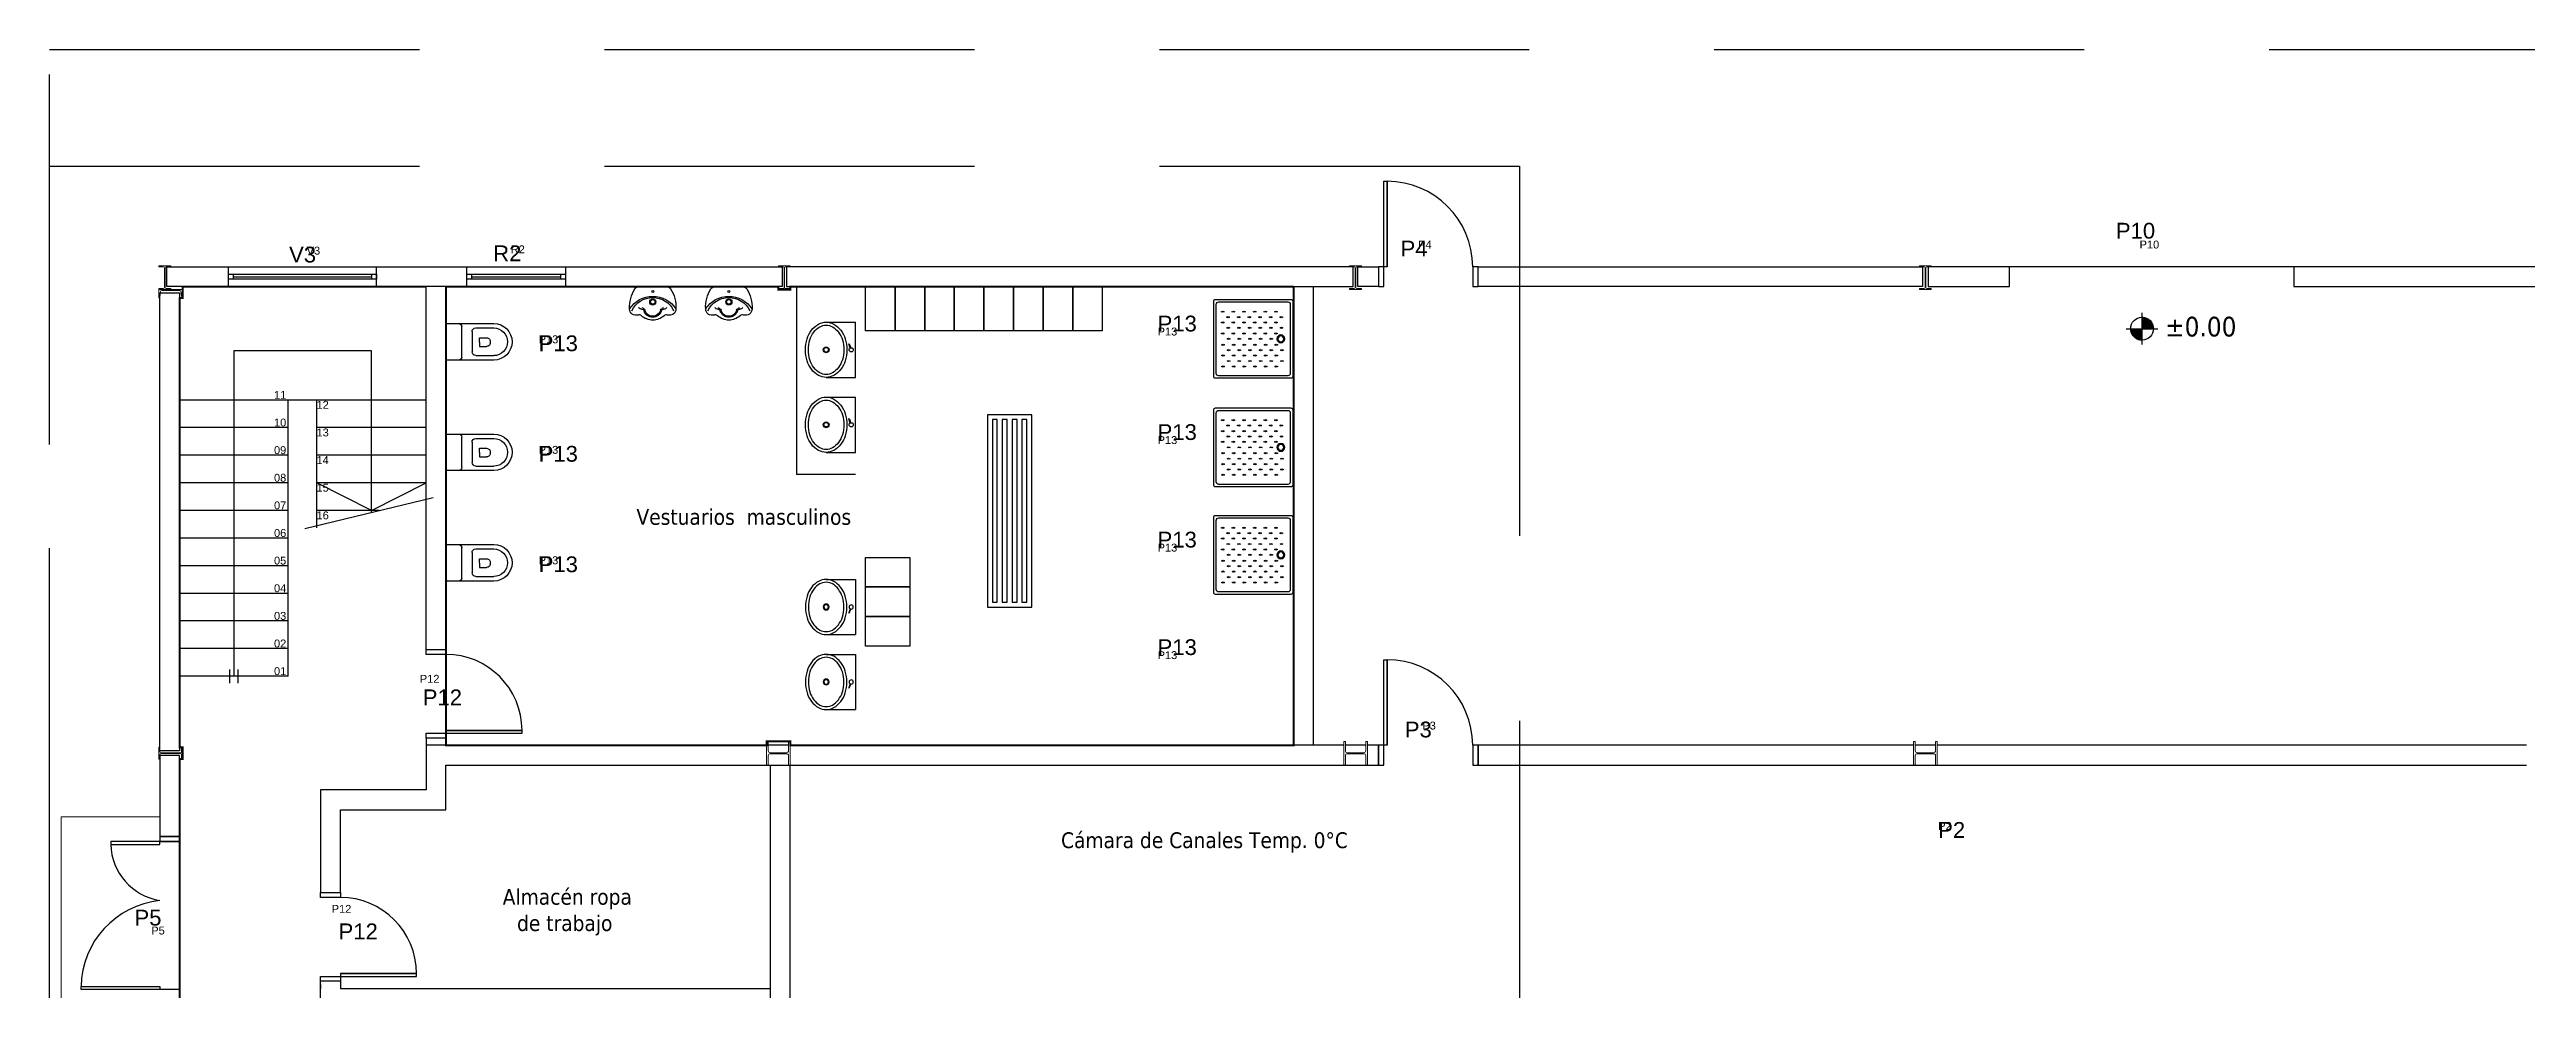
# Model space of a CAD drawing. Header units: metres. Extents: x 335 to 416, y -99 to 49.
# Drawn here: x 334.88 to 359.99, y -81.8 to -72.27 of the extents above; entities that cross this region are included whole.
import ezdxf

# ---------------------------------------------------------------- set-up
doc = ezdxf.new("R2010")
doc.units = ezdxf.units.M
doc.linetypes.add('HIDDEN', pattern=[0.375, 0.25, -0.125])
for name, color, linetype in [('00.02 TEXTO 2', 8, 'Continuous'), ('05.01 TABIQUERÍA', 8, 'Continuous'), ('05.02 CERRAMIENTOS ALVEOLARES', 8, 'Continuous'), ('05.02 CERRAMIENTOS BLOQUES', 7, 'Continuous'), ('05.04 ENFOSCADO ALICATADO', 251, 'Continuous'), ('05.04 TRASD OMEGA PLADUR', 251, 'Continuous'), ('05.04 TRASD OMEGA PLADUR ALICATADO', 251, 'Continuous'), ('06.03 ESCALERAS', 4, 'Continuous'), ('07.01 CARPINTERIA', 253, 'Continuous'), ('07.01 CARPINTERIA ALTA', 253, 'Continuous'), ('07.01 CARPINTERIA MEMORIA 1_100', 5, 'Continuous'), ('07.01 CARPINTERIA MEMORIA 1_50', 5, 'Continuous'), ('07.01 CARPINTERIA PANEL MEMORIA 1_100', 150, 'Continuous'), ('07.01 CARPINTERIA PANEL MEMORIA 1_50', 5, 'Continuous'), ('10.02 MOBILIARIO', 4, 'Continuous'), ('10.02 SANITARIO', 4, 'Continuous')]:
    doc.layers.add(name, color=color, linetype=linetype)
doc.layers.add('01.01 URBANIZACIÓN', color=8, linetype='Continuous', lineweight=5)
doc.layers.add('04.01 PILARES', color=7, linetype='Continuous', lineweight=5)
doc.layers.add('99_NO_IMPRIME', color=7, linetype='Continuous', plot=False)
doc.styles.add('Civilport', font='tahoma.ttf')
doc.styles.get("Standard").update_dxf_attribs({"font": 'arial.ttf'})

# ---------------------------------------------------------------- blocks, each defined once
blk = doc.blocks.new('0ipe0240')
at = {"ltscale": 0.009}
for p, q in [((-0.06, 0.1102), (-0.06, 0.12)), ((-0.06, 0.12), (0.06, 0.12)), ((-0.06, 0.1102), (-0.0151, 0.1102)), ((-0.0031, -0.0982), (-0.0031, 0.0982)), ((-0.0031, 0), (0.0031, 0)), ((0.0031, -0.0982), (0.0031, 0.0982)), ((0.06, 0.1102), (0.0151, 0.1102)), ((0.06, 0.12), (0.06, 0.1102)), ((-0.0151, -0.1102), (-0.06, -0.1102)), ((-0.06, -0.12), (-0.06, -0.1102)), ((0.06, -0.12), (-0.06, -0.12)), ((0.0151, -0.1102), (0.06, -0.1102)), ((0.06, -0.1102), (0.06, -0.12))]:
    blk.add_line(p, q, dxfattribs=at)
for centre, start, end in [((-0.0151, 0.0982), 0, 90), ((0.0151, 0.0982), 90, 180), ((-0.0151, -0.0982), 270, 0), ((0.0151, -0.0982), 180, 270)]:
    blk.add_arc(centre, 0.012, start, end, dxfattribs=at)
blk = doc.blocks.new('0upn0240')
at = {"ltscale": 0.009}
blk.add_line((0, 0), (0.01, 0), dxfattribs=at)
blk.add_lwpolyline([(0, -0.12), (0.085, -0.12), (0.085, -0.118, 0.377869), (0.079, -0.112), (0.021, -0.104, -0.377869), (0.01, -0.091), (0.01, 0.091, -0.377869), (0.021, 0.104), (0.079, 0.112, 0.377869), (0.085, 0.118), (0.085, 0.12), (0, 0.12)], format="xyb", close=True)
blk = doc.blocks.new('0HEB0240')
at = {"ltscale": 0.009}
for p, q in [((-0.12, 0.103), (-0.12, 0.12)), ((-0.12, 0.12), (0.12, 0.12)), ((-0.026, 0.103), (-0.12, 0.103)), ((-0.005, -0.082), (-0.005, 0.082)), ((0.005, -0.082), (0.005, 0.082)), ((0.026, 0.103), (0.12, 0.103)), ((0.12, 0.12), (0.12, 0.103)), ((-0.12, -0.103), (-0.026, -0.103)), ((-0.12, -0.12), (-0.12, -0.103)), ((0.12, -0.12), (-0.12, -0.12)), ((0.005, 0), (-0.005, 0)), ((0.12, -0.103), (0.026, -0.103)), ((0.12, -0.103), (0.12, -0.12))]:
    blk.add_line(p, q, dxfattribs=at)
for centre, start, end in [((-0.026, 0.082), 360, 90), ((0.026, 0.082), 90, 180), ((-0.026, -0.082), 270, 360), ((0.026, -0.082), 180, 270)]:
    blk.add_arc(centre, 0.021, start, end, dxfattribs=at)
blk = doc.blocks.new('*X47')
at = {"color": 0}
for p, q in [((52.733, 222.945), (52.764, 222.945)), ((52.733, 222.941), (52.79, 222.941)), ((52.733, 222.938), (52.806, 222.938)), ((52.733, 222.934), (52.82, 222.934)), ((52.733, 222.93), (52.831, 222.93)), ((52.733, 222.926), (52.842, 222.926)), ((52.733, 222.923), (52.851, 222.923)), ((52.733, 222.919), (52.859, 222.919)), ((52.733, 222.915), (52.867, 222.915)), ((52.733, 222.911), (52.874, 222.911)), ((52.733, 222.907), (52.881, 222.907)), ((52.733, 222.904), (52.888, 222.904)), ((52.733, 222.9), (52.894, 222.9)), ((52.733, 222.896), (52.899, 222.896)), ((52.733, 222.893), (52.905, 222.893)), ((52.733, 222.889), (52.91, 222.889)), ((52.733, 222.885), (52.915, 222.885)), ((52.733, 222.881), (52.92, 222.881)), ((52.733, 222.877), (52.924, 222.877)), ((52.733, 222.874), (52.929, 222.874)), ((52.733, 222.87), (52.933, 222.87)), ((52.733, 222.866), (52.937, 222.866)), ((52.733, 222.863), (52.941, 222.863)), ((52.733, 222.859), (52.945, 222.859)), ((52.733, 222.855), (52.949, 222.855)), ((52.733, 222.851), (52.952, 222.851)), ((52.733, 222.847), (52.956, 222.847)), ((52.733, 222.844), (52.959, 222.844)), ((52.733, 222.84), (52.962, 222.84)), ((52.733, 222.836), (52.965, 222.836)), ((52.733, 222.833), (52.968, 222.833)), ((52.733, 222.829), (52.971, 222.829)), ((52.733, 222.825), (52.974, 222.825)), ((52.733, 222.821), (52.977, 222.821)), ((52.733, 222.817), (52.979, 222.817)), ((52.733, 222.814), (52.982, 222.814)), ((52.733, 222.81), (52.985, 222.81)), ((52.733, 222.806), (52.987, 222.806)), ((52.733, 222.803), (52.989, 222.803)), ((52.733, 222.799), (52.991, 222.799)), ((52.733, 222.795), (52.994, 222.795)), ((52.733, 222.791), (52.996, 222.791)), ((52.733, 222.787), (52.998, 222.787)), ((52.733, 222.784), (53, 222.784)), ((52.733, 222.78), (53.002, 222.78)), ((52.733, 222.776), (53.003, 222.776)), ((52.733, 222.773), (53.005, 222.773)), ((52.733, 222.769), (53.007, 222.769)), ((52.733, 222.765), (53.009, 222.765)), ((52.733, 222.761), (53.01, 222.761)), ((52.733, 222.757), (53.012, 222.757)), ((52.733, 222.754), (53.013, 222.754)), ((52.733, 222.75), (53.015, 222.75)), ((52.733, 222.746), (53.016, 222.746)), ((52.733, 222.743), (53.017, 222.743)), ((52.733, 222.739), (53.018, 222.739)), ((52.733, 222.735), (53.02, 222.735)), ((52.733, 222.731), (53.021, 222.731)), ((52.733, 222.727), (53.022, 222.727)), ((52.733, 222.724), (53.023, 222.724)), ((52.733, 222.72), (53.024, 222.72)), ((52.733, 222.716), (53.025, 222.716)), ((52.733, 222.713), (53.026, 222.713)), ((52.733, 222.709), (53.026, 222.709)), ((52.733, 222.705), (53.027, 222.705)), ((52.733, 222.701), (53.028, 222.701)), ((52.733, 222.697), (53.029, 222.697)), ((52.733, 222.694), (53.029, 222.694)), ((52.733, 222.69), (53.03, 222.69)), ((52.733, 222.686), (53.03, 222.686)), ((52.733, 222.683), (53.031, 222.683)), ((52.733, 222.679), (53.031, 222.679)), ((52.733, 222.675), (53.032, 222.675)), ((52.733, 222.671), (53.032, 222.671)), ((52.733, 222.667), (53.032, 222.667)), ((52.733, 222.664), (53.032, 222.664)), ((52.733, 222.66), (53.033, 222.66)), ((52.733, 222.656), (53.033, 222.656)), ((52.733, 222.653), (53.033, 222.653)), ((52.733, 222.649), (53.033, 222.649))]:
    blk.add_line(p, q, dxfattribs=at)
blk = doc.blocks.new('*X48')
at = {"color": 0}
for p, q in [((52.433, 222.645), (52.733, 222.645)), ((52.433, 222.641), (52.733, 222.641)), ((52.433, 222.637), (52.733, 222.637)), ((52.433, 222.634), (52.733, 222.634)), ((52.433, 222.63), (52.733, 222.63)), ((52.434, 222.626), (52.733, 222.626)), ((52.434, 222.623), (52.733, 222.623)), ((52.434, 222.619), (52.733, 222.619)), ((52.435, 222.615), (52.733, 222.615)), ((52.435, 222.611), (52.733, 222.611)), ((52.435, 222.607), (52.733, 222.607)), ((52.436, 222.604), (52.733, 222.604)), ((52.437, 222.6), (52.733, 222.6)), ((52.437, 222.596), (52.733, 222.596)), ((52.438, 222.593), (52.733, 222.593)), ((52.439, 222.589), (52.733, 222.589)), ((52.439, 222.585), (52.733, 222.585)), ((52.44, 222.581), (52.733, 222.581)), ((52.441, 222.577), (52.733, 222.577)), ((52.442, 222.574), (52.733, 222.574)), ((52.443, 222.57), (52.733, 222.57)), ((52.444, 222.566), (52.733, 222.566)), ((52.445, 222.562), (52.733, 222.562)), ((52.446, 222.559), (52.733, 222.559)), ((52.447, 222.555), (52.733, 222.555)), ((52.448, 222.551), (52.733, 222.551)), ((52.45, 222.548), (52.733, 222.548)), ((52.451, 222.544), (52.733, 222.544)), ((52.452, 222.54), (52.733, 222.54)), ((52.454, 222.536), (52.733, 222.536)), ((52.455, 222.532), (52.733, 222.532)), ((52.457, 222.529), (52.733, 222.529)), ((52.459, 222.525), (52.733, 222.525)), ((52.46, 222.521), (52.733, 222.521)), ((52.462, 222.518), (52.733, 222.518)), ((52.464, 222.514), (52.733, 222.514)), ((52.466, 222.51), (52.733, 222.51)), ((52.468, 222.506), (52.733, 222.506)), ((52.47, 222.502), (52.733, 222.502)), ((52.472, 222.499), (52.733, 222.499)), ((52.474, 222.495), (52.733, 222.495)), ((52.476, 222.491), (52.733, 222.491)), ((52.479, 222.488), (52.733, 222.488)), ((52.481, 222.484), (52.733, 222.484)), ((52.483, 222.48), (52.733, 222.48)), ((52.486, 222.476), (52.733, 222.476)), ((52.489, 222.472), (52.733, 222.472)), ((52.491, 222.469), (52.733, 222.469)), ((52.494, 222.465), (52.733, 222.465)), ((52.497, 222.461), (52.733, 222.461)), ((52.5, 222.458), (52.733, 222.458)), ((52.503, 222.454), (52.733, 222.454)), ((52.506, 222.45), (52.733, 222.45)), ((52.51, 222.446), (52.733, 222.446)), ((52.513, 222.442), (52.733, 222.442)), ((52.517, 222.439), (52.733, 222.439)), ((52.52, 222.435), (52.733, 222.435)), ((52.524, 222.431), (52.733, 222.431)), ((52.528, 222.428), (52.733, 222.428)), ((52.532, 222.424), (52.733, 222.424)), ((52.536, 222.42), (52.733, 222.42)), ((52.541, 222.416), (52.733, 222.416)), ((52.545, 222.412), (52.733, 222.412)), ((52.55, 222.409), (52.733, 222.409)), ((52.555, 222.405), (52.733, 222.405)), ((52.56, 222.401), (52.733, 222.401)), ((52.566, 222.398), (52.733, 222.398)), ((52.572, 222.394), (52.733, 222.394)), ((52.578, 222.39), (52.733, 222.39)), ((52.584, 222.386), (52.733, 222.386)), ((52.591, 222.382), (52.733, 222.382)), ((52.598, 222.379), (52.733, 222.379)), ((52.606, 222.375), (52.733, 222.375)), ((52.614, 222.371), (52.733, 222.371)), ((52.623, 222.368), (52.733, 222.368)), ((52.633, 222.364), (52.733, 222.364)), ((52.644, 222.36), (52.733, 222.36)), ((52.658, 222.356), (52.733, 222.356)), ((52.674, 222.352), (52.733, 222.352)), ((52.698, 222.349), (52.733, 222.349))]:
    blk.add_line(p, q, dxfattribs=at)
blk = doc.blocks.new('1VAR050')
at = {"color": 5}
for p, q in [((-0.092, 0), (0.092, 0)), ((0, -0.092), (0, 0.092))]:
    blk.add_line(p, q, dxfattribs=at)
at = {"color": 4}
blk.add_circle((0, 0), 0.0659, dxfattribs=at)
at = {"color": 4, "xscale": 0.2196586506528888, "yscale": 0.2196586506528888, "zscale": 0.2196586506528888}
for name in ['*X47', '*X48']:
    blk.add_blockref(name, (-11.583, -48.906), dxfattribs=at)
blk = doc.blocks.new('URINARIO')
at = {"layer": '10.02 SANITARIO'}
blk.add_lwpolyline([(4014.253, -1040.356), (4014.253, -1040.217, 0.259052), (4014.23, -1040.175, 0.1508), (4014.027, -1040.121, 0.510627), (4013.965, -1040.207, -0.270755), (4013.958, -1040.242, 0.187142), (4013.913, -1040.356, 0.187142), (4013.958, -1040.471, -0.270755), (4013.965, -1040.506, 0.510627), (4014.027, -1040.591, 0.1508), (4014.23, -1040.538, 0.259052), (4014.253, -1040.496)], format="xyb", close=True, dxfattribs=at)
for centre, radius, start, end in [((4013.912, -1040.355), 0.231, 359.6858, 65.5464), ((4014.069, -1040.249), 0.0451, 127.5015, 177.7203), ((4013.874, -1040.356), 0.28, 359.8755, 56.7496), ((4014.036, -1040.357), 0.093, 106.7314, 179.566), ((4014.036, -1040.356), 0.093, 180.434, 253.2686), ((4014.036, -1040.357), 0.083, 106.7314, 179.566), ((4014.036, -1040.356), 0.083, 180.434, 253.2686), ((4013.912, -1040.358), 0.231, 294.4536, 0.3142), ((4014, -1040.246), 0.0242, 293.2605, 356.4228), ((4014, -1040.467), 0.0242, 3.5772, 66.7395), ((4014, -1040.246), 0.0342, 293.2605, 330.8345), ((4014, -1040.467), 0.0342, 29.1655, 66.7395), ((4014.069, -1040.464), 0.0451, 182.2797, 232.4985), ((4013.874, -1040.357), 0.28, 303.2504, 0.1245), ((4014.044, -1040.264), 0.0141, 109.0265, 175.042), ((4014.044, -1040.449), 0.0141, 184.958, 250.9735), ((4014.098, -1040.356), 0.0312, 0, 180), ((4014.098, -1040.356), 0.0312, 180, 0), ((4014.098, -1040.356), 0.023, 0, 180), ((4014.098, -1040.356), 0.023, 180, 0), ((4014.203, -1040.356), 0.0102, 0, 180), ((4014.203, -1040.356), 0.0102, 180, 0)]:
    blk.add_arc(centre, radius, start, end, dxfattribs=at)
blk = doc.blocks.new('MOBILIARIO.TAZA')
at = {"layer": '10.02 SANITARIO'}
for p, q in [((156.475, 89.633), (156.475, 89.633)), ((156.475, 89.633), (156.475, 89.312)), ((156.52, 89.45), (156.52, 89.633)), ((156.763, 89.413), (156.558, 89.413)), ((156.613, 89.488), (156.613, 89.56)), ((156.657, 89.488), (156.613, 89.488)), ((156.657, 89.488), (156.701, 89.488)), ((156.701, 89.488), (156.701, 89.56)), ((156.8, 89.45), (156.8, 89.633)), ((156.845, 89.349), (156.845, 89.633)), ((156.845, 89.633), (156.845, 89.633)), ((156.475, 89.312), (156.475, 89.16)), ((156.488, 89.148), (156.833, 89.148)), ((156.505, 89.308), (156.815, 89.308)), ((156.845, 89.16), (156.845, 89.349)), ((156.845, 89.278), (156.845, 89.278))]:
    blk.add_line(p, q, dxfattribs=at)
for centre, radius, start, end in [((156.66, 89.633), 0.185, 0, 180), ((156.66, 89.633), 0.14, 0, 180), ((156.558, 89.45), 0.0375, 180, 270), ((156.654, 89.557), 0.0409, 85.3844, 176.4257), ((156.66, 89.557), 0.0409, 3.5743, 94.6156), ((156.763, 89.45), 0.0375, 270, 0), ((156.505, 89.278), 0.03, 90, 180), ((156.488, 89.16), 0.0125, 180, 270), ((156.815, 89.278), 0.03, 0, 90), ((156.833, 89.16), 0.0125, 270, 0)]:
    blk.add_arc(centre, radius, start, end, dxfattribs=at)
blk = doc.blocks.new('LAVABO')
at = {"layer": '10.02 SANITARIO'}
for p, q in [((4012.732, -1041.449), (4013.031, -1041.449)), ((4013.031, -1042.009), (4013.031, -1041.449)), ((4012.732, -1042.009), (4013.031, -1042.009))]:
    blk.add_line(p, q, dxfattribs=at)
for points in [[(4012.732, -1042.009, -0.126822), (4012.655, -1041.989, -0.10607), (4012.583, -1041.927, -0.085783), (4012.539, -1041.84, -0.075445), (4012.522, -1041.729, -0.075445), (4012.539, -1041.619, -0.085783), (4012.583, -1041.531, -0.10607), (4012.655, -1041.469, -0.126822), (4012.732, -1041.449, -0.126822), (4012.809, -1041.469, -0.10607), (4012.88, -1041.531, -0.085783), (4012.925, -1041.619, -0.075445), (4012.942, -1041.729, -0.075445), (4012.925, -1041.84, -0.085783), (4012.88, -1041.927, -0.10607), (4012.809, -1041.989, -0.126822)], [(4012.732, -1041.979, -0.126822), (4012.669, -1041.963, -0.10607), (4012.607, -1041.909, -0.085783), (4012.567, -1041.831, -0.075445), (4012.552, -1041.729, -0.075445), (4012.567, -1041.628, -0.085783), (4012.607, -1041.549, -0.10607), (4012.669, -1041.495, -0.126822), (4012.732, -1041.479, -0.126822), (4012.795, -1041.495, -0.10607), (4012.856, -1041.549, -0.085783), (4012.897, -1041.628, -0.075445), (4012.912, -1041.729, -0.075445), (4012.897, -1041.831, -0.085783), (4012.856, -1041.909, -0.10607), (4012.795, -1041.963, -0.126822)]]:
    blk.add_lwpolyline(points, format="xyb", close=True, dxfattribs=at)
blk.add_lwpolyline([(4012.961, -1041.669), (4012.967, -1041.667), (4012.982, -1041.708), (4012.976, -1041.711)], close=True, dxfattribs=at)
for centre, radius in [((4012.732, -1041.729), 0.0296), ((4012.732, -1041.729), 0.0225), ((4012.986, -1041.729), 0.021)]:
    blk.add_circle(centre, radius, dxfattribs=at)
blk = doc.blocks.new('PLATO')
at = {"layer": '10.02 SANITARIO'}
for p, q in [((4012.579, -1038.707), (4011.879, -1038.707)), ((4011.854, -1038.732), (4011.854, -1039.432)), ((4011.954, -1038.758), (4011.947, -1038.773)), ((4011.947, -1038.773), (4011.954, -1038.787)), ((4011.954, -1038.866), (4011.947, -1038.881)), ((4011.947, -1038.881), (4011.954, -1038.895)), ((4011.96, -1038.773), (4011.954, -1038.758)), ((4011.954, -1038.787), (4011.96, -1038.773)), ((4011.96, -1038.881), (4011.954, -1038.866)), ((4011.954, -1038.895), (4011.96, -1038.881)), ((4012.009, -1038.812), (4012.002, -1038.827)), ((4012.002, -1038.827), (4012.009, -1038.841)), ((4012.009, -1038.92), (4012.002, -1038.935)), ((4012.002, -1038.935), (4012.009, -1038.949)), ((4012.015, -1038.827), (4012.009, -1038.812)), ((4012.009, -1038.841), (4012.015, -1038.827)), ((4012.015, -1038.935), (4012.009, -1038.92)), ((4012.009, -1038.949), (4012.015, -1038.935)), ((4012.064, -1038.758), (4012.057, -1038.773)), ((4012.057, -1038.773), (4012.064, -1038.787)), ((4012.064, -1038.866), (4012.057, -1038.881)), ((4012.057, -1038.881), (4012.064, -1038.895)), ((4012.07, -1038.773), (4012.064, -1038.758)), ((4012.064, -1038.787), (4012.07, -1038.773)), ((4012.07, -1038.881), (4012.064, -1038.866)), ((4012.064, -1038.895), (4012.07, -1038.881)), ((4012.119, -1038.815), (4012.112, -1038.829)), ((4012.112, -1038.829), (4012.119, -1038.844)), ((4012.119, -1038.923), (4012.112, -1038.937)), ((4012.112, -1038.937), (4012.119, -1038.952)), ((4012.125, -1038.829), (4012.119, -1038.815)), ((4012.119, -1038.844), (4012.125, -1038.829)), ((4012.125, -1038.937), (4012.119, -1038.923)), ((4012.119, -1038.952), (4012.125, -1038.937)), ((4012.174, -1038.758), (4012.167, -1038.773)), ((4012.167, -1038.773), (4012.174, -1038.787)), ((4012.174, -1038.866), (4012.167, -1038.881)), ((4012.167, -1038.881), (4012.174, -1038.895)), ((4012.18, -1038.773), (4012.174, -1038.758)), ((4012.174, -1038.787), (4012.18, -1038.773)), ((4012.18, -1038.881), (4012.174, -1038.866)), ((4012.174, -1038.895), (4012.18, -1038.881)), ((4012.229, -1038.819), (4012.222, -1038.833)), ((4012.222, -1038.833), (4012.229, -1038.848)), ((4012.229, -1038.927), (4012.222, -1038.941)), ((4012.222, -1038.941), (4012.229, -1038.956)), ((4012.235, -1038.833), (4012.229, -1038.819)), ((4012.229, -1038.848), (4012.235, -1038.833)), ((4012.235, -1038.941), (4012.229, -1038.927)), ((4012.229, -1038.956), (4012.235, -1038.941)), ((4012.289, -1038.762), (4012.282, -1038.776)), ((4012.282, -1038.776), (4012.289, -1038.791)), ((4012.289, -1038.87), (4012.282, -1038.884)), ((4012.282, -1038.884), (4012.289, -1038.899)), ((4012.295, -1038.776), (4012.289, -1038.762)), ((4012.289, -1038.791), (4012.295, -1038.776)), ((4012.295, -1038.884), (4012.289, -1038.87)), ((4012.289, -1038.899), (4012.295, -1038.884)), ((4012.344, -1038.819), (4012.337, -1038.833)), ((4012.337, -1038.833), (4012.344, -1038.848)), ((4012.344, -1038.927), (4012.337, -1038.941)), ((4012.337, -1038.941), (4012.344, -1038.956)), ((4012.35, -1038.833), (4012.344, -1038.819)), ((4012.344, -1038.848), (4012.35, -1038.833)), ((4012.35, -1038.941), (4012.344, -1038.927)), ((4012.344, -1038.956), (4012.35, -1038.941)), ((4012.399, -1038.762), (4012.392, -1038.776)), ((4012.392, -1038.776), (4012.399, -1038.791)), ((4012.399, -1038.87), (4012.392, -1038.884)), ((4012.392, -1038.884), (4012.399, -1038.899)), ((4012.405, -1038.776), (4012.399, -1038.762)), ((4012.399, -1038.791), (4012.405, -1038.776)), ((4012.405, -1038.884), (4012.399, -1038.87)), ((4012.399, -1038.899), (4012.405, -1038.884)), ((4012.454, -1038.819), (4012.447, -1038.833)), ((4012.447, -1038.833), (4012.454, -1038.848)), ((4012.454, -1038.927), (4012.447, -1038.941)), ((4012.447, -1038.941), (4012.454, -1038.956)), ((4012.46, -1038.833), (4012.454, -1038.819)), ((4012.454, -1038.848), (4012.46, -1038.833)), ((4012.46, -1038.941), (4012.454, -1038.927)), ((4012.454, -1038.956), (4012.46, -1038.941)), ((4012.509, -1038.762), (4012.502, -1038.776)), ((4012.502, -1038.776), (4012.509, -1038.791)), ((4012.509, -1038.87), (4012.502, -1038.884)), ((4012.502, -1038.884), (4012.509, -1038.899)), ((4012.515, -1038.776), (4012.509, -1038.762)), ((4012.509, -1038.791), (4012.515, -1038.776)), ((4012.515, -1038.884), (4012.509, -1038.87)), ((4012.509, -1038.899), (4012.515, -1038.884)), ((4012.604, -1039.432), (4012.604, -1038.732)), ((4011.954, -1038.974), (4011.947, -1038.989)), ((4011.947, -1038.989), (4011.954, -1039.003)), ((4011.954, -1039.082), (4011.947, -1039.097)), ((4011.947, -1039.097), (4011.954, -1039.111)), ((4011.954, -1039.19), (4011.947, -1039.205)), ((4011.947, -1039.205), (4011.954, -1039.219)), ((4011.96, -1038.989), (4011.954, -1038.974)), ((4011.954, -1039.003), (4011.96, -1038.989)), ((4011.96, -1039.097), (4011.954, -1039.082)), ((4011.954, -1039.111), (4011.96, -1039.097)), ((4011.96, -1039.205), (4011.954, -1039.19)), ((4011.954, -1039.219), (4011.96, -1039.205)), ((4012.009, -1039.028), (4012.002, -1039.043)), ((4012.002, -1039.043), (4012.009, -1039.057)), ((4012.009, -1039.136), (4012.002, -1039.151)), ((4012.002, -1039.151), (4012.009, -1039.165)), ((4012.015, -1039.043), (4012.009, -1039.028)), ((4012.009, -1039.057), (4012.015, -1039.043)), ((4012.015, -1039.151), (4012.009, -1039.136)), ((4012.009, -1039.165), (4012.015, -1039.151)), ((4012.064, -1038.974), (4012.057, -1038.989)), ((4012.057, -1038.989), (4012.064, -1039.003)), ((4012.064, -1039.082), (4012.057, -1039.097)), ((4012.057, -1039.097), (4012.064, -1039.111)), ((4012.064, -1039.19), (4012.057, -1039.205)), ((4012.057, -1039.205), (4012.064, -1039.219)), ((4012.07, -1038.989), (4012.064, -1038.974)), ((4012.064, -1039.003), (4012.07, -1038.989)), ((4012.07, -1039.097), (4012.064, -1039.082)), ((4012.064, -1039.111), (4012.07, -1039.097)), ((4012.07, -1039.205), (4012.064, -1039.19)), ((4012.064, -1039.219), (4012.07, -1039.205)), ((4012.119, -1039.031), (4012.112, -1039.045)), ((4012.112, -1039.045), (4012.119, -1039.06)), ((4012.119, -1039.139), (4012.112, -1039.153)), ((4012.112, -1039.153), (4012.119, -1039.168)), ((4012.125, -1039.045), (4012.119, -1039.031)), ((4012.119, -1039.06), (4012.125, -1039.045)), ((4012.125, -1039.153), (4012.119, -1039.139)), ((4012.119, -1039.168), (4012.125, -1039.153)), ((4012.174, -1038.974), (4012.167, -1038.989)), ((4012.167, -1038.989), (4012.174, -1039.003)), ((4012.174, -1039.082), (4012.167, -1039.097)), ((4012.167, -1039.097), (4012.174, -1039.111)), ((4012.174, -1039.19), (4012.167, -1039.205)), ((4012.167, -1039.205), (4012.174, -1039.219)), ((4012.18, -1038.989), (4012.174, -1038.974)), ((4012.174, -1039.003), (4012.18, -1038.989)), ((4012.18, -1039.097), (4012.174, -1039.082)), ((4012.174, -1039.111), (4012.18, -1039.097)), ((4012.18, -1039.205), (4012.174, -1039.19)), ((4012.174, -1039.219), (4012.18, -1039.205)), ((4012.229, -1039.035), (4012.222, -1039.049)), ((4012.222, -1039.049), (4012.229, -1039.064)), ((4012.229, -1039.143), (4012.222, -1039.157)), ((4012.222, -1039.157), (4012.229, -1039.172)), ((4012.235, -1039.049), (4012.229, -1039.035)), ((4012.229, -1039.064), (4012.235, -1039.049)), ((4012.235, -1039.157), (4012.229, -1039.143)), ((4012.229, -1039.172), (4012.235, -1039.157)), ((4012.289, -1038.978), (4012.282, -1038.992)), ((4012.282, -1038.992), (4012.289, -1039.007)), ((4012.289, -1039.086), (4012.282, -1039.1)), ((4012.282, -1039.1), (4012.289, -1039.115)), ((4012.289, -1039.194), (4012.282, -1039.208)), ((4012.282, -1039.208), (4012.289, -1039.223)), ((4012.295, -1038.992), (4012.289, -1038.978)), ((4012.289, -1039.007), (4012.295, -1038.992)), ((4012.295, -1039.1), (4012.289, -1039.086)), ((4012.289, -1039.115), (4012.295, -1039.1)), ((4012.295, -1039.208), (4012.289, -1039.194)), ((4012.289, -1039.223), (4012.295, -1039.208)), ((4012.344, -1039.035), (4012.337, -1039.049)), ((4012.337, -1039.049), (4012.344, -1039.064)), ((4012.344, -1039.143), (4012.337, -1039.157)), ((4012.337, -1039.157), (4012.344, -1039.172)), ((4012.35, -1039.049), (4012.344, -1039.035)), ((4012.344, -1039.064), (4012.35, -1039.049)), ((4012.35, -1039.157), (4012.344, -1039.143)), ((4012.344, -1039.172), (4012.35, -1039.157)), ((4012.399, -1038.978), (4012.392, -1038.992)), ((4012.392, -1038.992), (4012.399, -1039.007)), ((4012.399, -1039.086), (4012.392, -1039.1)), ((4012.392, -1039.1), (4012.399, -1039.115)), ((4012.399, -1039.194), (4012.392, -1039.208)), ((4012.392, -1039.208), (4012.399, -1039.223)), ((4012.405, -1038.992), (4012.399, -1038.978)), ((4012.399, -1039.007), (4012.405, -1038.992)), ((4012.405, -1039.1), (4012.399, -1039.086)), ((4012.399, -1039.115), (4012.405, -1039.1)), ((4012.405, -1039.208), (4012.399, -1039.194)), ((4012.399, -1039.223), (4012.405, -1039.208)), ((4012.454, -1039.035), (4012.447, -1039.049)), ((4012.447, -1039.049), (4012.454, -1039.064)), ((4012.454, -1039.143), (4012.447, -1039.157)), ((4012.447, -1039.157), (4012.454, -1039.172)), ((4012.46, -1039.049), (4012.454, -1039.035)), ((4012.454, -1039.064), (4012.46, -1039.049)), ((4012.46, -1039.157), (4012.454, -1039.143)), ((4012.454, -1039.172), (4012.46, -1039.157)), ((4012.509, -1038.978), (4012.502, -1038.992)), ((4012.502, -1038.992), (4012.509, -1039.007)), ((4012.509, -1039.086), (4012.502, -1039.1)), ((4012.502, -1039.1), (4012.509, -1039.115)), ((4012.509, -1039.194), (4012.502, -1039.208)), ((4012.502, -1039.208), (4012.509, -1039.223)), ((4012.515, -1038.992), (4012.509, -1038.978)), ((4012.509, -1039.007), (4012.515, -1038.992)), ((4012.515, -1039.1), (4012.509, -1039.086)), ((4012.509, -1039.115), (4012.515, -1039.1)), ((4012.515, -1039.208), (4012.509, -1039.194)), ((4012.509, -1039.223), (4012.515, -1039.208)), ((4011.879, -1039.457), (4012.579, -1039.457)), ((4011.954, -1039.298), (4011.947, -1039.313)), ((4011.947, -1039.313), (4011.954, -1039.327)), ((4011.96, -1039.313), (4011.954, -1039.298)), ((4011.954, -1039.327), (4011.96, -1039.313)), ((4012.009, -1039.244), (4012.002, -1039.259)), ((4012.002, -1039.259), (4012.009, -1039.273)), ((4012.009, -1039.352), (4012.002, -1039.367)), ((4012.002, -1039.367), (4012.009, -1039.381)), ((4012.015, -1039.259), (4012.009, -1039.244)), ((4012.009, -1039.273), (4012.015, -1039.259)), ((4012.015, -1039.367), (4012.009, -1039.352)), ((4012.009, -1039.381), (4012.015, -1039.367)), ((4012.064, -1039.298), (4012.057, -1039.313)), ((4012.057, -1039.313), (4012.064, -1039.327)), ((4012.07, -1039.313), (4012.064, -1039.298)), ((4012.064, -1039.327), (4012.07, -1039.313)), ((4012.119, -1039.247), (4012.112, -1039.261)), ((4012.112, -1039.261), (4012.119, -1039.276)), ((4012.119, -1039.355), (4012.112, -1039.369)), ((4012.112, -1039.369), (4012.119, -1039.384)), ((4012.125, -1039.261), (4012.119, -1039.247)), ((4012.119, -1039.276), (4012.125, -1039.261)), ((4012.125, -1039.369), (4012.119, -1039.355)), ((4012.119, -1039.384), (4012.125, -1039.369)), ((4012.174, -1039.298), (4012.167, -1039.313)), ((4012.167, -1039.313), (4012.174, -1039.327)), ((4012.18, -1039.313), (4012.174, -1039.298)), ((4012.174, -1039.327), (4012.18, -1039.313)), ((4012.229, -1039.251), (4012.222, -1039.265)), ((4012.222, -1039.265), (4012.229, -1039.28)), ((4012.235, -1039.265), (4012.229, -1039.251)), ((4012.229, -1039.28), (4012.235, -1039.265)), ((4012.289, -1039.302), (4012.282, -1039.316)), ((4012.282, -1039.316), (4012.289, -1039.331)), ((4012.295, -1039.316), (4012.289, -1039.302)), ((4012.289, -1039.331), (4012.295, -1039.316)), ((4012.344, -1039.251), (4012.337, -1039.265)), ((4012.337, -1039.265), (4012.344, -1039.28)), ((4012.344, -1039.359), (4012.337, -1039.373)), ((4012.337, -1039.373), (4012.344, -1039.388)), ((4012.35, -1039.265), (4012.344, -1039.251)), ((4012.344, -1039.28), (4012.35, -1039.265)), ((4012.35, -1039.373), (4012.344, -1039.359)), ((4012.344, -1039.388), (4012.35, -1039.373)), ((4012.399, -1039.302), (4012.392, -1039.316)), ((4012.392, -1039.316), (4012.399, -1039.331)), ((4012.405, -1039.316), (4012.399, -1039.302)), ((4012.399, -1039.331), (4012.405, -1039.316)), ((4012.454, -1039.251), (4012.447, -1039.265)), ((4012.447, -1039.265), (4012.454, -1039.28)), ((4012.454, -1039.359), (4012.447, -1039.373)), ((4012.447, -1039.373), (4012.454, -1039.388)), ((4012.46, -1039.265), (4012.454, -1039.251)), ((4012.454, -1039.28), (4012.46, -1039.265)), ((4012.46, -1039.373), (4012.454, -1039.359)), ((4012.454, -1039.388), (4012.46, -1039.373)), ((4012.509, -1039.302), (4012.502, -1039.316)), ((4012.502, -1039.316), (4012.509, -1039.331)), ((4012.515, -1039.316), (4012.509, -1039.302)), ((4012.509, -1039.331), (4012.515, -1039.316))]:
    blk.add_line(p, q, dxfattribs=at)
blk.add_lwpolyline([(4012.629, -1039.464), (4012.629, -1038.7, 0.414214), (4012.611, -1038.682), (4011.847, -1038.682, 0.414214), (4011.829, -1038.7), (4011.829, -1039.464, 0.414214), (4011.847, -1039.482), (4012.611, -1039.482, 0.414214)], format="xyb", close=True, dxfattribs=at)
for radius in [0.0401, 0.03]:
    blk.add_circle((4012.229, -1039.362), radius, dxfattribs=at)
for centre, start, end in [((4011.879, -1038.732), 90, 180), ((4012.579, -1038.732), 0, 90), ((4011.879, -1039.432), 180, 270), ((4012.579, -1039.432), 270, 0)]:
    blk.add_arc(centre, 0.025, start, end, dxfattribs=at)

msp = doc.modelspace()

# ---------------------------------------------------------------- linework, layer by layer
at = {"layer": '01.01 URBANIZACIÓN', "ltscale": 0.01}
for p in [(335.999, -80.048), (334.999, -82.048)]:
    msp.add_line(p, (334.999, -80.048), dxfattribs=at)
at = {"layer": '05.01 TABIQUERÍA'}
for points in [[(337.829, -80.814), (337.829, -79.976), (338.899, -79.976), (338.899, -79.523), (348.351, -79.523), (348.351, -79.323), (348.239, -79.323)], [(353.776, -79.323), (349.363, -79.323), (349.363, -79.523), (359.989, -79.523)], [(359.989, -79.323), (354.016, -79.323)]]:
    msp.add_lwpolyline(points, dxfattribs=at)
at = {"layer": '05.02 CERRAMIENTOS ALVEOLARES'}
msp.add_line((335.999, -80.248), (336.199, -80.248), dxfattribs=at)
for points in [[(336.071, -74.473), (342.306, -74.473), (342.306, -74.673), (336.071, -74.673)], [(348.096, -74.473), (342.351, -74.473), (342.351, -74.673), (348.096, -74.673)], [(348.351, -74.673), (348.142, -74.673), (348.142, -74.473), (348.351, -74.473)], [(349.363, -74.673), (349.363, -74.473), (353.868, -74.473), (353.868, -74.673)], [(336.199, -74.738), (336.199, -79.38), (335.999, -79.38), (335.999, -74.738)]]:
    msp.add_lwpolyline(points, close=True, dxfattribs=at)
for points in [[(357.63, -74.473), (357.63, -74.673), (360.211, -74.673), (360.211, -74.473), (353.924, -74.473), (353.924, -74.673), (354.75, -74.673), (354.75, -74.473)], [(336.199, -80.248), (336.199, -79.426), (335.999, -79.426), (335.999, -80.248)]]:
    msp.add_lwpolyline(points, dxfattribs=at)
at = {"layer": '05.02 CERRAMIENTOS BLOQUES'}
for p, q in [((338.899, -78.35), (338.899, -74.673)), ((347.492, -79.323), (347.492, -74.673)), ((347.692, -79.323), (347.692, -74.673)), ((338.699, -78.352), (338.699, -76.677)), ((342.189, -83.968), (342.189, -79.523)), ((342.389, -92.781), (342.389, -79.523))]:
    msp.add_line(p, q, dxfattribs=at)
for points in [[(338.699, -79.251), (338.699, -79.776), (337.629, -79.776)], [(342.149, -79.323), (338.699, -79.323)], [(338.899, -79.251), (338.899, -79.323)], [(342.372, -79.323), (342.166, -79.323)], [(347.999, -79.323), (342.389, -79.323)], [(348.222, -79.323), (348.016, -79.323)], [(353.999, -79.323), (353.793, -79.323)], [(337.629, -79.776), (337.629, -80.814)], [(337.629, -82.019), (337.629, -81.715)], [(337.629, -81.747), (337.629, -81.787)], [(337.829, -81.715), (337.829, -81.787)], [(337.829, -81.787), (342.189, -81.787)]]:
    msp.add_lwpolyline(points, dxfattribs=at)
at = {"layer": '05.04 ENFOSCADO ALICATADO', "const_width": 0.02}
msp.add_lwpolyline([(338.899, -74.673), (338.899, -79.323), (342.149, -79.323), (342.149, -79.283), (342.389, -79.283), (342.389, -79.323), (347.492, -79.323), (347.492, -74.673)], dxfattribs=at)
at = {"layer": '05.04 TRASD OMEGA PLADUR', "const_width": 0.02}
msp.add_lwpolyline([(338.699, -74.673), (336.229, -74.673), (336.229, -74.788), (336.199, -74.788), (336.199, -79.343), (336.229, -79.343), (336.229, -79.463), (336.199, -79.463), (336.199, -92.781)], dxfattribs=at)
at = {"layer": '05.04 TRASD OMEGA PLADUR ALICATADO', "const_width": 0.02}
msp.add_lwpolyline([(338.899, -74.673), (342.269, -74.673), (342.269, -74.703), (342.389, -74.703), (342.389, -74.673), (347.492, -74.673)], dxfattribs=at)
at = {"layer": '06.03 ESCALERAS'}
for p, q in [((338.699, -76.677), (338.699, -74.673)), ((338.699, -76.827), (338.699, -74.673)), ((338.699, -75.823), (336.199, -75.823)), ((337.299, -78.623), (337.299, -75.823)), ((337.589, -77.118), (337.589, -75.823)), ((337.299, -76.103), (336.199, -76.103)), ((338.699, -76.103), (337.589, -76.103)), ((337.299, -76.383), (336.199, -76.383)), ((338.699, -76.383), (337.589, -76.383)), ((337.299, -76.663), (336.199, -76.663)), ((337.468, -77.125), (338.768, -76.81)), ((338.699, -76.663), (337.589, -76.663)), ((338.144, -76.943), (337.589, -76.663)), ((338.144, -76.943), (338.699, -76.663)), ((337.299, -76.943), (336.199, -76.943)), ((338.221, -76.943), (337.589, -76.943)), ((337.299, -77.223), (336.199, -77.223)), ((337.299, -77.503), (336.199, -77.503)), ((337.299, -77.783), (336.199, -77.783)), ((337.299, -78.063), (336.199, -78.063)), ((337.299, -78.343), (336.199, -78.343)), ((337.299, -78.623), (336.199, -78.623))]:
    msp.add_line(p, q, dxfattribs=at)
for points in [[(338.144, -76.962), (338.144, -75.323), (336.749, -75.323), (336.749, -78.623)], [(336.706, -78.553), (336.706, -78.693)], [(336.791, -78.553), (336.791, -78.693)]]:
    msp.add_lwpolyline(points, dxfattribs=at)
at = {"layer": '07.01 CARPINTERIA'}
for p, q in [((348.44, -74.473), (348.44, -73.605)), ((348.44, -79.323), (348.44, -78.456)), ((338.899, -79.172), (339.67, -79.172)), ((335.999, -80.897), (335.999, -80.897)), ((335.999, -80.897), (335.999, -80.897)), ((337.829, -81.636), (338.6, -81.636))]:
    msp.add_line(p, q, dxfattribs=at)
for points in [[(348.407, -74.473), (348.407, -73.605), (348.44, -73.605), (348.44, -74.473)], [(336.696, -74.548), (338.196, -74.548), (338.196, -74.598), (336.696, -74.598)], [(339.112, -74.473), (340.112, -74.473), (340.112, -74.673), (339.112, -74.673)], [(339.112, -74.548), (340.112, -74.548), (340.112, -74.598), (339.112, -74.598)], [(348.351, -74.473), (348.351, -74.673), (348.407, -74.673), (348.407, -74.473)], [(349.307, -74.473), (349.307, -74.673), (349.363, -74.673), (349.363, -74.473)], [(338.899, -78.401), (338.699, -78.401), (338.699, -78.352), (338.899, -78.352)], [(348.407, -79.323), (348.407, -78.456), (348.44, -78.456), (348.44, -79.323)], [(338.899, -79.251), (338.699, -79.251), (338.699, -79.201), (338.899, -79.201)], [(338.899, -79.201), (339.67, -79.201), (339.67, -79.172), (338.899, -79.172)], [(348.351, -79.323), (348.351, -79.523), (348.407, -79.523), (348.407, -79.323)], [(349.307, -79.323), (349.307, -79.523), (349.363, -79.523), (349.363, -79.323)], [(335.999, -80.298), (335.501, -80.298), (335.501, -80.328), (335.999, -80.328)], [(336.199, -80.248), (335.999, -80.248), (335.999, -80.298), (336.199, -80.298)], [(337.829, -80.865), (337.629, -80.865), (337.629, -80.816), (337.829, -80.816)], [(335.999, -81.798), (335.2, -81.798), (335.2, -81.768), (335.999, -81.768)], [(337.829, -81.715), (337.629, -81.715), (337.629, -81.665), (337.829, -81.665)], [(337.829, -81.665), (338.6, -81.665), (338.6, -81.636), (337.829, -81.636)]]:
    msp.add_lwpolyline(points, close=True, dxfattribs=at)
for points in [[(336.696, -74.673), (336.696, -74.473)], [(336.746, -74.598), (336.746, -74.548)], [(338.146, -74.598), (338.146, -74.548)], [(338.196, -74.673), (338.196, -74.473)], [(339.162, -74.598), (339.162, -74.548)], [(340.062, -74.598), (340.062, -74.548)], [(336.746, -74.573), (338.146, -74.573)], [(339.162, -74.573), (340.062, -74.573)], [(336.199, -80.298), (335.999, -80.298)], [(336.199, -81.798), (335.999, -81.798)]]:
    msp.add_lwpolyline(points, dxfattribs=at)
for centre, radius, start in [((348.44, -74.473), 0.867, 0), ((338.899, -79.172), 0.771, 360), ((348.44, -79.323), 0.867, 0), ((337.829, -81.636), 0.771, 360)]:
    msp.add_arc(centre, radius, start, 90, dxfattribs=at)
at = {"layer": '07.01 CARPINTERIA', "ltscale": 2}
for centre, radius, start, end in [((336.097, -80.308), 0.597, 181.8711, 260.5152), ((336.091, -81.783), 0.891, 95.942, 179.0354)]:
    msp.add_arc(centre, radius, start, end, dxfattribs=at)
at = {"layer": '07.01 CARPINTERIA ALTA'}
for points in [[(336.696, -74.673), (336.696, -74.473)], [(336.746, -74.598), (336.746, -74.548)], [(338.146, -74.598), (338.146, -74.548)], [(338.196, -74.673), (338.196, -74.473)], [(336.746, -74.573), (338.146, -74.573)]]:
    msp.add_lwpolyline(points, dxfattribs=at)
msp.add_lwpolyline([(336.696, -74.548), (338.196, -74.548), (338.196, -74.598), (336.696, -74.598)], close=True, dxfattribs=at)
at = {"layer": '10.02 MOBILIARIO', "ltscale": 0.1}
for points in [[(343.152, -74.673), (343.452, -74.673), (343.452, -75.123), (343.152, -75.123)], [(343.452, -74.673), (343.752, -74.673), (343.752, -75.123), (343.452, -75.123)], [(343.752, -74.673), (344.052, -74.673), (344.052, -75.123), (343.752, -75.123)], [(344.052, -74.673), (344.352, -74.673), (344.352, -75.123), (344.052, -75.123)], [(344.352, -74.673), (344.652, -74.673), (344.652, -75.123), (344.352, -75.123)], [(344.652, -74.673), (344.952, -74.673), (344.952, -75.123), (344.652, -75.123)], [(344.952, -74.673), (345.252, -74.673), (345.252, -75.123), (344.952, -75.123)], [(345.252, -74.673), (345.552, -74.673), (345.552, -75.123), (345.252, -75.123)], [(344.388, -77.922), (344.838, -77.922), (344.838, -75.972), (344.388, -75.972)], [(344.488, -76.022), (344.438, -76.022), (344.438, -77.872), (344.488, -77.872)], [(344.588, -76.022), (344.538, -76.022), (344.538, -77.872), (344.588, -77.872)], [(344.688, -76.022), (344.638, -76.022), (344.638, -77.872), (344.688, -77.872)], [(344.788, -76.022), (344.738, -76.022), (344.738, -77.872), (344.788, -77.872)], [(343.152, -77.718), (343.152, -77.418), (343.602, -77.418), (343.602, -77.718)], [(343.152, -78.018), (343.152, -77.718), (343.602, -77.718), (343.602, -78.018)], [(343.152, -78.318), (343.152, -78.018), (343.602, -78.018), (343.602, -78.318)]]:
    msp.add_lwpolyline(points, close=True, dxfattribs=at)
at = {"layer": '10.02 SANITARIO'}
for p in [(342.452, -74.673), (343.052, -76.578)]:
    msp.add_line(p, (342.452, -76.578), dxfattribs=at)
at = {"layer": '99_NO_IMPRIME', "color": 1, "linetype": 'HIDDEN', "ltscale": 15}
for points in [[(334.881, -72.27), (416.003, -72.27), (416.003, -98.774), (334.881, -98.774)], [(334.881, -73.451), (349.781, -73.451), (349.781, -97.951), (334.881, -97.951)]]:
    msp.add_lwpolyline(points, close=True, dxfattribs=at)

# ---------------------------------------------------------------- block references
at = {"layer": '00.02 TEXTO 2', "xscale": 1.75, "yscale": 1.75, "zscale": 1.75}
msp.add_blockref('1VAR050', (356.092, -75.1), dxfattribs=at)
at = {"layer": '04.01 PILARES'}
for p in [(336.049, -74.583), (342.329, -74.583), (348.119, -74.583), (353.896, -74.583)]:
    msp.add_blockref('0ipe0240', p, dxfattribs=at)
at = {"layer": '04.01 PILARES', "linetype": 'Continuous', "rotation": 270}
msp.add_blockref('0upn0240', (336.109, -74.703), dxfattribs=at)
at = {"layer": '04.01 PILARES', "rotation": 90}
for name, p in [('0HEB0240', (342.269, -79.403)), ('0HEB0240', (348.119, -79.403)), ('0HEB0240', (353.896, -79.403)), ('0ipe0240', (336.109, -79.403))]:
    msp.add_blockref(name, p, dxfattribs=at)
at = {"layer": '10.02 SANITARIO', "xscale": -1}
for name, p, rotation in [('URINARIO', (1381.353, -4088.926), 270.0000173936349), ('URINARIO', (1382.124, -4088.926), 270.0000173936349), ('PLATO', (-692, 3937.026), 90), ('MOBILIARIO.TAZA', (249.751, -231.893), 270), ('PLATO', (-692, 3935.926), 90), ('MOBILIARIO.TAZA', (249.751, -233.013), 270), ('PLATO', (-692, 3934.836), 90), ('MOBILIARIO.TAZA', (249.751, -234.133), 270), ('LAVABO', (-3669.979, -1119.65), 180), ('LAVABO', (-3669.979, -1120.41), 180)]:
    msp.add_blockref(name, p, dxfattribs=dict(at, rotation=rotation))
at = {"layer": '10.02 SANITARIO'}
for p in [(-3669.979, 966.415), (-3669.979, 965.655)]:
    msp.add_blockref('LAVABO', p, dxfattribs=at)

# ---------------------------------------------------------------- texts
at = {"layer": '00.02 TEXTO 2', "attachment_point": 1, "style": 'Civilport'}
for s, width, gutter_width, heights, insert, char_height in [('%%P0.00', 0.64105, 1, [0], (356.326, -74.979, -0.332), 0.2), ('Vestuarios  masculinos', 3.34582, 1, [0.383], (340.83, -76.928), 0.16), ('Cámara de Canales Temp. 0%%DC', 8.15126, 12.5, [0], (345.134, -80.205), 0.16), ('{\\W3.15898; }Almacén ropa \\P{\\W5.57851; }de trabajo', 1.74813, 1, [0.805], (339.285, -80.779), 0.16)]:
    msp.add_mtext_dynamic_manual_height_columns(s, width=width, gutter_width=gutter_width, heights=heights, dxfattribs=dict(at, insert=insert, char_height=char_height))
at = {"layer": '06.03 ESCALERAS'}
for s, p in [('11', (337.156, -75.811)), ('10', (337.156, -76.091)), ('12', (337.587, -75.912)), ('09', (337.156, -76.371)), ('13', (337.587, -76.192)), ('08', (337.156, -76.651)), ('14', (337.587, -76.472)), ('15', (337.587, -76.752)), ('07', (337.156, -76.931)), ('16', (337.587, -77.032)), ('06', (337.156, -77.211)), ('05', (337.156, -77.491)), ('04', (337.156, -77.771)), ('03', (337.156, -78.051)), ('02', (337.156, -78.331)), ('01', (337.156, -78.611))]:
    msp.add_text(s, height=0.08, dxfattribs=at).set_placement(p)
at = {"layer": '07.01 CARPINTERIA MEMORIA 1_100', "char_height": 0.16, "attachment_point": 1}
for s, width, heights, insert in [('P10', 1.57422, [0.691], (355.827, -74.027)), ('V3', 1.57422, [0.691], (337.309, -74.269)), ('R2', 1.57422, [0.691], (339.378, -74.256)), ('P4', 1.57422, [0.691], (348.576, -74.208)), ('P12', 0.25784, [0.098], (338.664, -78.757)), ('P3', 1.57422, [0.691], (348.619, -79.083)), ('P5', 1.57422, [0.691], (335.742, -80.99)), ('P12', 0.595, [0.284], (337.811, -81.129))]:
    msp.add_mtext_dynamic_manual_height_columns(s, width=width, gutter_width=1, heights=heights, dxfattribs=dict(at, insert=insert))
at = {"layer": '07.01 CARPINTERIA MEMORIA 1_50', "char_height": 0.08, "attachment_point": 1}
for s, width, heights, insert in [('V3', 1.57422, [0.691], (337.487, -74.269)), ('R2', 1.57422, [0.691], (339.556, -74.256)), ('P4', 1.57422, [0.691], (348.754, -74.208)), ('P10', 1.57422, [0.691], (356.067, -74.207)), ('P12', 0.25784, [0.098], (338.634, -78.609)), ('P3', 1.57422, [0.691], (348.797, -79.083)), ('P12', 0.595, [0.284], (337.741, -80.941)), ('P5', 1.57422, [0.691], (335.912, -81.161))]:
    msp.add_mtext_dynamic_manual_height_columns(s, width=width, gutter_width=1, heights=heights, dxfattribs=dict(at, insert=insert))
at = {"layer": '07.01 CARPINTERIA PANEL MEMORIA 1_100', "char_height": 0.16, "attachment_point": 1}
for s, insert in [('P13', (346.113, -74.968)), ('P13', (339.839, -75.168)), ('P13', (346.113, -76.068)), ('P13', (339.839, -76.288)), ('P13', (346.113, -77.158)), ('P13', (339.839, -77.408)), ('P13', (346.113, -78.248)), ('P2', (354.026, -80.101))]:
    msp.add_mtext_dynamic_manual_height_columns(s, width=1.57422, gutter_width=1, heights=[0.691], dxfattribs=dict(at, insert=insert))
at = {"layer": '07.01 CARPINTERIA PANEL MEMORIA 1_50', "char_height": 0.08, "attachment_point": 1}
for s, insert in [('P13', (339.839, -75.168)), ('P13', (346.113, -75.089)), ('P13', (339.839, -76.288)), ('P13', (346.113, -76.189)), ('P13', (346.113, -77.279)), ('P13', (339.839, -77.408)), ('P13', (346.113, -78.369)), ('P2', (354.026, -80.101))]:
    msp.add_mtext_dynamic_manual_height_columns(s, width=1.57422, gutter_width=1, heights=[0.691], dxfattribs=dict(at, insert=insert))

doc.saveas('drawing.dxf')
